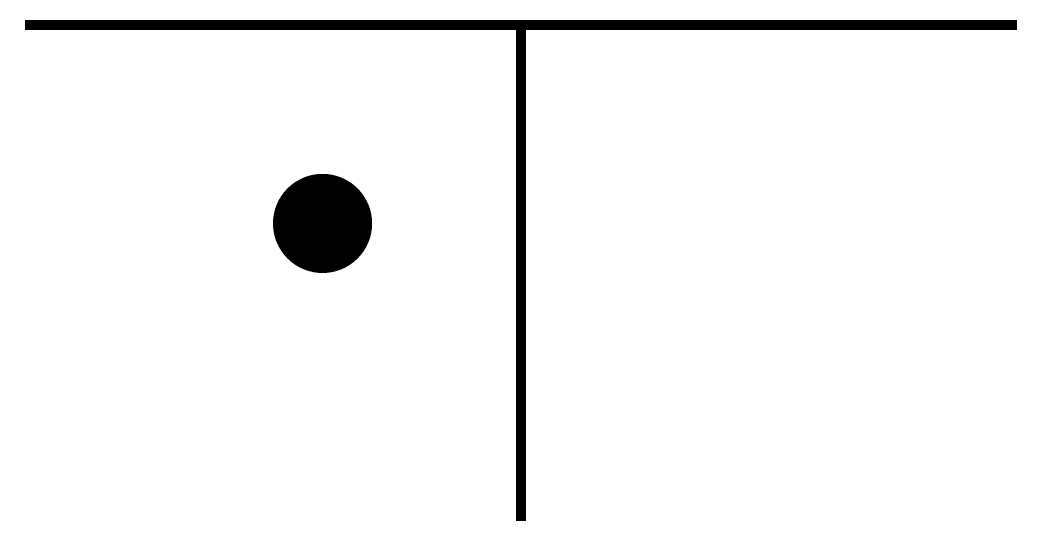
# Model space of a CAD drawing. Extents: x 2.9 to 13, y 1.3 to 6.4.
import ezdxf

# ---------------------------------------------------------------- set-up
doc = ezdxf.new("R2010")
doc.units = 0
doc.header["$MEASUREMENT"] = 0
doc.layers.get('0').update_dxf_attribs({"linetype": 'CONTINUOUS'})

msp = doc.modelspace()

# ---------------------------------------------------------------- linework, layer by layer
at = {"const_width": 0.1}
for points in [[(2.985, 6.306), (12.985, 6.306)], [(7.985, 6.306), (7.985, 1.306)]]:
    msp.add_lwpolyline(points, dxfattribs=at)
at = {"const_width": 0.5}
msp.add_lwpolyline([(5.735, 4.306, 1), (6.235, 4.306, 1)], format="xyb", close=True, dxfattribs=at)

doc.saveas('drawing.dxf')
